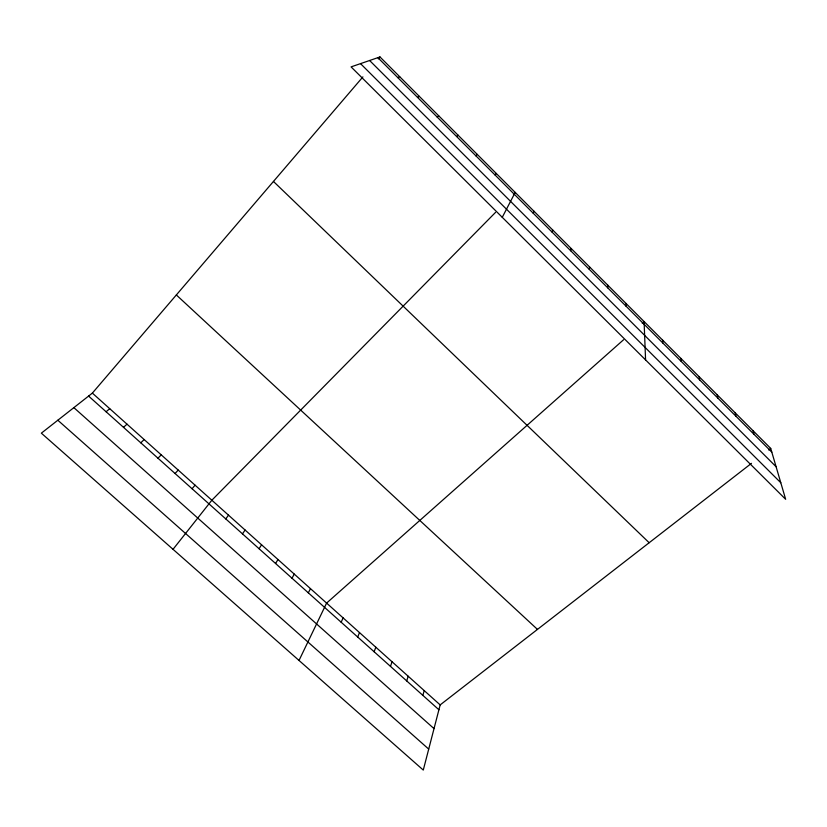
<?xml version="1.0" encoding="UTF-8"?>
<svg xmlns="http://www.w3.org/2000/svg" width="827" height="827" viewBox="0 0 827 827"><rect width="100%" height="100%" fill="white"/><g stroke="black" fill="none" stroke-linecap="round" stroke-linejoin="round"><path stroke-width="1.24" d="M626.018 306.145L626.049 303.478M607.711 287.806L607.886 285.284M589.269 269.354L589.599 266.956M570.713 250.767L571.188 248.513M751.485 463.337L440.171 704.904L423.279 770.061L41.35 433.162L92.366 393.114L362.908 76.89M422.855 695.373L424.22 690.607M552.022 232.056L552.653 229.947M406.708 680.91L408.187 676.228M390.468 666.376L392.05 661.776M374.124 651.748L375.83 647.231M533.208 213.211L533.994 211.247M357.698 637.028L359.507 632.603M341.169 622.235L343.102 617.893M299.023 660.453L326.593 603.09L623.61 339.721M308.316 592.814L310.476 588.648M502.258 217.315L515.2 192.422L513.422 194.231M291.993 578.207L294.267 574.114M275.577 563.507L277.975 559.507M259.068 548.725L261.58 544.807M495.187 175.138L496.283 173.463M242.466 533.86L245.102 530.035M225.761 518.901L228.521 515.169M173.029 549.314L211.846 500.221L495.559 212.353M475.97 155.9L477.231 154.38M192.071 488.736L195.069 485.191M378.352 58.841L379.975 56.939L770.712 448.41L785.65 499.291L351.082 66.884L379.975 56.939M175.076 473.52L178.198 470.067M157.978 458.21L161.234 454.85M140.786 442.817L144.167 439.55M456.628 136.527L458.055 135.163M123.492 427.332L127.007 424.168M642.228 323.202L644.088 321.548L645.577 359.91M106.094 411.753L109.733 408.693M768.697 449.981L770.712 448.41M437.142 117.02L438.734 115.811M417.532 97.369L419.289 96.325M397.766 77.593L399.699 76.704M57.828 420.23L428.706 749.097M73.861 407.639L434.02 728.618M88.592 396.081L438.91 709.752M92.366 393.114L440.171 704.904M176.347 294.96L537.467 629.409M273.458 181.454L649.164 542.729M369.617 60.505L776.098 466.738M360.531 63.638L780.791 482.741M377.877 57.663L771.808 452.142M752.994 430.66L753.955 434.258M735.151 412.787L735.978 416.25M717.185 394.789L717.867 398.128M699.104 376.667L699.642 379.872M680.89 358.422L681.293 361.492M662.551 340.052L662.809 342.988"/></g></svg>
